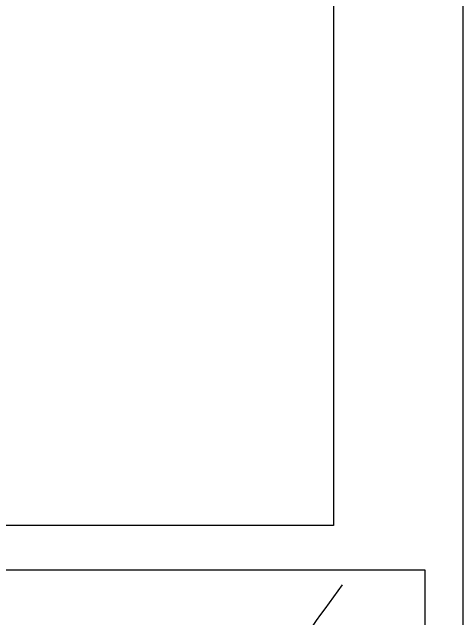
# Model space of a CAD drawing. Extents: x 11992 to 29481, y -6727 to 6811.
# Drawn here: x 28650 to 29481, y 2443 to 3562 of the extents above; entities that cross this region are included whole.
import ezdxf

# ---------------------------------------------------------------- set-up
doc = ezdxf.new("R2010")
doc.units = 0
doc.header["$MEASUREMENT"] = 0
doc.layers.add('zoylight 5回路', color=4, linetype='CONTINUOUS')
doc.layers.add('zoylight 6节点', color=8, linetype='CONTINUOUS')

# ---------------------------------------------------------------- blocks, each defined once
blk = doc.blocks.new('dfdfdfsadsdfvcv')
at = {"layer": 'zoylight 6节点', "color": 251}
blk.add_lwpolyline([(-1679, 1795.5), (0, 1795.5), (0, 0), (-1679, 0)], close=True, dxfattribs=at)
blk = doc.blocks.new('fddfgffsss')
at = {"layer": 'zoylight 6节点', "color": 251}
blk.add_lwpolyline([(-1679, 1795.5), (0, 1795.5), (0, 0), (-1679, 0)], close=True, dxfattribs=at)
at = {"layer": 'zoylight 6节点'}
blk.add_spline([(-152.5, 1768.1), (-260.4, 1465.5), (-131.4, 1378.7), (-186.7, 1126.1)], degree=3, dxfattribs=at)

msp = doc.modelspace()

# ---------------------------------------------------------------- linework, layer by layer
at = {"layer": 'zoylight 5回路', "color": 8, "linetype": 'Continuous'}
msp.add_lwpolyline([(11991.6, 6810.7), (29481.3, 6810.7), (29481.3, -6701.7), (11991.6, -6701.7)], close=True, dxfattribs=at)

# ---------------------------------------------------------------- block references
at = {"layer": 'zoylight 6节点'}
for name, p in [('dfdfdfsadsdfvcv', (29242.6, 2615.1)), ('fddfgffsss', (29411.2, 738))]:
    msp.add_blockref(name, p, dxfattribs=at)

doc.saveas('drawing.dxf')
